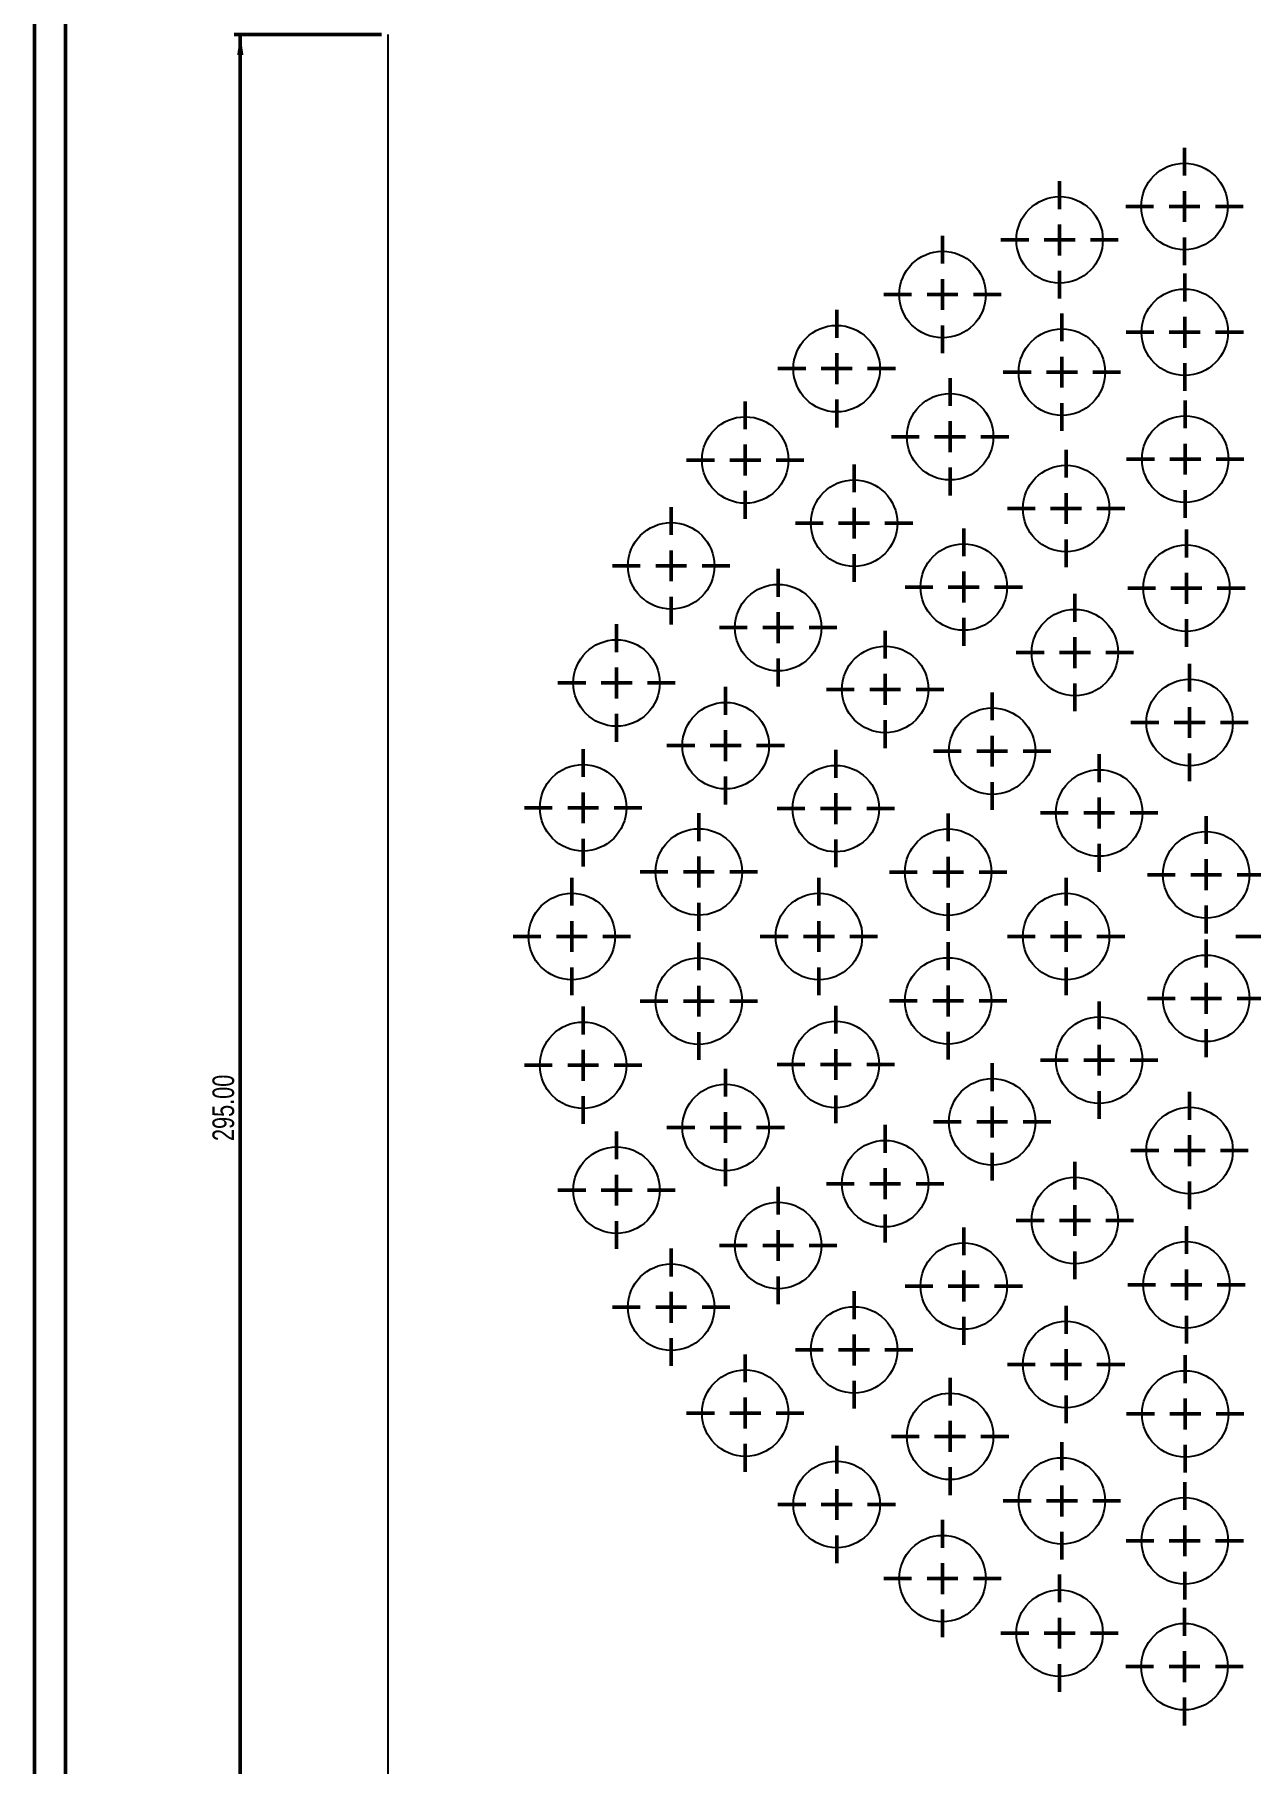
# Model space of a CAD drawing. Header units: millimetres. Extents: x 10 to 1179, y 5 to 836.
# Drawn here: x 10 to 206.8, y 159.4 to 439.2 of the extents above; entities that cross this region are included whole.
import ezdxf

# ---------------------------------------------------------------- set-up
doc = ezdxf.new("R2010")
doc.units = ezdxf.units.MM
doc.layers.add('SLD-0', color=179, linetype='Continuous', lineweight=50)
doc.styles.add('SLDTEXTSTYLE3', font='TXT', dxfattribs={"width": 0.75})
doc.dimstyles.new('SLDDIMSTYLE0', dxfattribs={"dimtxt": 3.5, "dimasz": 3.302, "dimexe": 0, "dimexo": 0.0625, "dimgap": 0.875, "dimtad": 1, "dimrnd": 1e-09, "dimzin": 4, "dimdsep": 46, "dimtxsty": 'SLDTEXTSTYLE3', "dimsah": 1, "dimcen": 0.09, "dimadec": 0, "dimazin": 1, "dimtfac": 1, "dimtofl": 0, "dimtmove": 0, "dimatfit": 3, "dimfxl": 0, "dimfrac": 2, "dimtolj": 1, "dimtzin": 12, "dimarcsym": 0})

# ---------------------------------------------------------------- blocks, each defined once
blk = doc.blocks.new('_D_1')
at = {"layer": 'SLD-0'}
for p, q in [((66.14, 439.23), (42.27, 439.23)), ((43.27, 439.23), (43.27, 144.23)), ((66.14, 144.23), (42.27, 144.23))]:
    blk.add_line(p, q, dxfattribs=at)
for points in [[(43.27, 439.23), (42.76, 435.92), (43.77, 435.92)], [(43.27, 144.23), (43.77, 147.53), (42.76, 147.53)]]:
    blk.add_solid(points, dxfattribs=at)
at = {"layer": 'SLD-0', "insert": (38.76, 260.13), "char_height": 3.5, "attachment_point": 1, "rotation": 90, "style": 'SLDTEXTSTYLE3'}
blk.add_mtext('295.00', dxfattribs=at)
blk = doc.blocks.new('SW_CENTERMARKSYMBOL_128')
at = {"layer": 'SLD-0', "color": 0}
for p, q in [((0, 5), (0, 12.5)), ((-5, 0), (-12.5, 0)), ((0, 0), (-2.5, 0)), ((0, 0), (0, 2.5)), ((0, 0), (0, -2.5)), ((0, 0), (2.5, 0)), ((5, 0), (12.5, 0)), ((0, -5), (0, -12.5))]:
    blk.add_line(p, q, dxfattribs=at)
blk = doc.blocks.new('SW_CENTERMARKSYMBOL_138')
at = {"layer": 'SLD-0', "color": 0}
for p, q in [((0, 5), (0, 9.5)), ((-5, 0), (-9.5, 0)), ((0, 0), (-2.5, 0)), ((0, 0), (0, 2.5)), ((0, 0), (0, -2.5)), ((0, 0), (2.5, 0)), ((5, 0), (9.5, 0)), ((0, -5), (0, -9.5))]:
    blk.add_line(p, q, dxfattribs=at)
blk = doc.blocks.new('SW_CENTERMARKSYMBOL_139')
at = {"layer": 'SLD-0', "color": 0}
for p, q in [((0, 5), (0, 9.5)), ((-5, 0), (-9.5, 0)), ((0, 0), (-2.5, 0)), ((0, 0), (0, 2.5)), ((0, 0), (0, -2.5)), ((0, 0), (2.5, 0)), ((5, 0), (9.5, 0)), ((0, -5), (0, -9.5))]:
    blk.add_line(p, q, dxfattribs=at)
blk = doc.blocks.new('SW_CENTERMARKSYMBOL_146')
at = {"layer": 'SLD-0', "color": 0}
for p, q in [((0, 5), (0, 9.5)), ((-5, 0), (-9.5, 0)), ((0, 0), (-2.5, 0)), ((0, 0), (0, 2.5)), ((0, 0), (0, -2.5)), ((0, 0), (2.5, 0)), ((5, 0), (9.5, 0)), ((0, -5), (0, -9.5))]:
    blk.add_line(p, q, dxfattribs=at)
blk = doc.blocks.new('SW_CENTERMARKSYMBOL_147')
at = {"layer": 'SLD-0', "color": 0}
for p, q in [((0, 5), (0, 9.5)), ((-5, 0), (-9.5, 0)), ((0, 0), (-2.5, 0)), ((0, 0), (0, 2.5)), ((0, 0), (0, -2.5)), ((0, 0), (2.5, 0)), ((5, 0), (9.5, 0)), ((0, -5), (0, -9.5))]:
    blk.add_line(p, q, dxfattribs=at)
blk = doc.blocks.new('SW_CENTERMARKSYMBOL_148')
at = {"layer": 'SLD-0', "color": 0}
for p, q in [((0, 5), (0, 9.5)), ((-5, 0), (-9.5, 0)), ((0, 0), (-2.5, 0)), ((0, 0), (0, 2.5)), ((0, 0), (0, -2.5)), ((0, 0), (2.5, 0)), ((5, 0), (9.5, 0)), ((0, -5), (0, -9.5))]:
    blk.add_line(p, q, dxfattribs=at)
blk = doc.blocks.new('SW_CENTERMARKSYMBOL_149')
at = {"layer": 'SLD-0', "color": 0}
for p, q in [((0, 5), (0, 9.5)), ((-5, 0), (-9.5, 0)), ((0, 0), (-2.5, 0)), ((0, 0), (0, 2.5)), ((0, 0), (0, -2.5)), ((0, 0), (2.5, 0)), ((5, 0), (9.5, 0)), ((0, -5), (0, -9.5))]:
    blk.add_line(p, q, dxfattribs=at)
blk = doc.blocks.new('SW_CENTERMARKSYMBOL_150')
at = {"layer": 'SLD-0', "color": 0}
for p, q in [((0, 5), (0, 9.5)), ((-5, 0), (-9.5, 0)), ((0, 0), (-2.5, 0)), ((0, 0), (0, 2.5)), ((0, 0), (0, -2.5)), ((0, 0), (2.5, 0)), ((5, 0), (9.5, 0)), ((0, -5), (0, -9.5))]:
    blk.add_line(p, q, dxfattribs=at)
blk = doc.blocks.new('SW_CENTERMARKSYMBOL_160')
at = {"layer": 'SLD-0', "color": 0}
for p, q in [((0, 5), (0, 9.5)), ((-5, 0), (-9.5, 0)), ((0, 0), (-2.5, 0)), ((0, 0), (0, 2.5)), ((0, 0), (0, -2.5)), ((0, 0), (2.5, 0)), ((5, 0), (9.5, 0)), ((0, -5), (0, -9.5))]:
    blk.add_line(p, q, dxfattribs=at)
blk = doc.blocks.new('SW_CENTERMARKSYMBOL_161')
at = {"layer": 'SLD-0', "color": 0}
for p, q in [((0, 5), (0, 9.5)), ((0, 0), (-2.5, 0)), ((0, 0), (0, 2.5)), ((0, 0), (0, -2.5)), ((0, 0), (2.5, 0)), ((5, 0), (9.5, 0)), ((-5, 0), (-9.5, 0)), ((0, -5), (0, -9.5))]:
    blk.add_line(p, q, dxfattribs=at)
blk = doc.blocks.new('SW_CENTERMARKSYMBOL_162')
at = {"layer": 'SLD-0', "color": 0}
for p, q in [((0, 5), (0, 9.5)), ((-5, 0), (-9.5, 0)), ((0, 0), (-2.5, 0)), ((0, 0), (0, 2.5)), ((0, 0), (0, -2.5)), ((0, 0), (2.5, 0)), ((5, 0), (9.5, 0)), ((0, -5), (0, -9.5))]:
    blk.add_line(p, q, dxfattribs=at)
blk = doc.blocks.new('SW_CENTERMARKSYMBOL_163')
at = {"layer": 'SLD-0', "color": 0}
for p, q in [((0, 5), (0, 9.5)), ((-5, 0), (-9.5, 0)), ((0, 0), (-2.5, 0)), ((0, 0), (0, 2.5)), ((0, 0), (0, -2.5)), ((0, 0), (2.5, 0)), ((5, 0), (9.5, 0)), ((0, -5), (0, -9.5))]:
    blk.add_line(p, q, dxfattribs=at)
blk = doc.blocks.new('SW_CENTERMARKSYMBOL_164')
at = {"layer": 'SLD-0', "color": 0}
for p, q in [((0, 5), (0, 9.5)), ((-5, 0), (-9.5, 0)), ((0, 0), (-2.5, 0)), ((0, 0), (0, 2.5)), ((0, 0), (0, -2.5)), ((0, 0), (2.5, 0)), ((5, 0), (9.5, 0)), ((0, -5), (0, -9.5))]:
    blk.add_line(p, q, dxfattribs=at)
blk = doc.blocks.new('SW_CENTERMARKSYMBOL_165')
at = {"layer": 'SLD-0', "color": 0}
for p, q in [((0, 5), (0, 9.5)), ((-5, 0), (-9.5, 0)), ((0, 0), (-2.5, 0)), ((0, 0), (0, 2.5)), ((0, 0), (0, -2.5)), ((0, 0), (2.5, 0)), ((5, 0), (9.5, 0)), ((0, -5), (0, -9.5))]:
    blk.add_line(p, q, dxfattribs=at)
blk = doc.blocks.new('SW_CENTERMARKSYMBOL_166')
at = {"layer": 'SLD-0', "color": 0}
for p, q in [((0, 5), (0, 9.5)), ((0, 0), (-2.5, 0)), ((0, 0), (0, 2.5)), ((0, 0), (0, -2.5)), ((0, 0), (2.5, 0)), ((5, 0), (9.5, 0)), ((-5, 0), (-9.5, 0)), ((0, -5), (0, -9.5))]:
    blk.add_line(p, q, dxfattribs=at)
blk = doc.blocks.new('SW_CENTERMARKSYMBOL_167')
at = {"layer": 'SLD-0', "color": 0}
for p, q in [((0, 5), (0, 9.5)), ((0, 0), (-2.5, 0)), ((0, 0), (0, 2.5)), ((0, 0), (0, -2.5)), ((0, 0), (2.5, 0)), ((5, 0), (9.5, 0)), ((-5, 0), (-9.5, 0)), ((0, -5), (0, -9.5))]:
    blk.add_line(p, q, dxfattribs=at)
blk = doc.blocks.new('SW_CENTERMARKSYMBOL_180')
at = {"layer": 'SLD-0', "color": 0}
for p, q in [((0, 5), (0, 9.5)), ((-5, 0), (-9.5, 0)), ((0, 0), (-2.5, 0)), ((0, 0), (0, 2.5)), ((0, 0), (0, -2.5)), ((0, 0), (2.5, 0)), ((5, 0), (9.5, 0)), ((0, -5), (0, -9.5))]:
    blk.add_line(p, q, dxfattribs=at)
blk = doc.blocks.new('SW_CENTERMARKSYMBOL_181')
at = {"layer": 'SLD-0', "color": 0}
for p, q in [((0, 5), (0, 9.5)), ((0, 0), (-2.5, 0)), ((0, 0), (0, 2.5)), ((0, 0), (0, -2.5)), ((0, 0), (2.5, 0)), ((5, 0), (9.5, 0)), ((-5, 0), (-9.5, 0)), ((0, -5), (0, -9.5))]:
    blk.add_line(p, q, dxfattribs=at)
blk = doc.blocks.new('SW_CENTERMARKSYMBOL_182')
at = {"layer": 'SLD-0', "color": 0}
for p, q in [((0, 5), (0, 9.5)), ((0, 0), (-2.5, 0)), ((0, 0), (0, 2.5)), ((0, 0), (0, -2.5)), ((0, 0), (2.5, 0)), ((5, 0), (9.5, 0)), ((-5, 0), (-9.5, 0)), ((0, -5), (0, -9.5))]:
    blk.add_line(p, q, dxfattribs=at)
blk = doc.blocks.new('SW_CENTERMARKSYMBOL_183')
at = {"layer": 'SLD-0', "color": 0}
for p, q in [((0, 5), (0, 9.5)), ((-5, 0), (-9.5, 0)), ((0, 0), (-2.5, 0)), ((0, 0), (0, 2.5)), ((0, 0), (0, -2.5)), ((0, 0), (2.5, 0)), ((5, 0), (9.5, 0)), ((0, -5), (0, -9.5))]:
    blk.add_line(p, q, dxfattribs=at)
blk = doc.blocks.new('SW_CENTERMARKSYMBOL_184')
at = {"layer": 'SLD-0', "color": 0}
for p, q in [((0, 5), (0, 9.5)), ((-5, 0), (-9.5, 0)), ((0, 0), (-2.5, 0)), ((0, 0), (0, 2.5)), ((0, 0), (0, -2.5)), ((0, 0), (2.5, 0)), ((5, 0), (9.5, 0)), ((0, -5), (0, -9.5))]:
    blk.add_line(p, q, dxfattribs=at)
blk = doc.blocks.new('SW_CENTERMARKSYMBOL_185')
at = {"layer": 'SLD-0', "color": 0}
for p, q in [((0, 5), (0, 9.5)), ((-5, 0), (-9.5, 0)), ((0, 0), (-2.5, 0)), ((0, 0), (0, 2.5)), ((0, 0), (0, -2.5)), ((0, 0), (2.5, 0)), ((5, 0), (9.5, 0)), ((0, -5), (0, -9.5))]:
    blk.add_line(p, q, dxfattribs=at)
blk = doc.blocks.new('SW_CENTERMARKSYMBOL_186')
at = {"layer": 'SLD-0', "color": 0}
for p, q in [((0, 5), (0, 9.5)), ((0, 0), (-2.5, 0)), ((0, 0), (0, 2.5)), ((0, 0), (0, -2.5)), ((0, 0), (2.5, 0)), ((5, 0), (9.5, 0)), ((-5, 0), (-9.5, 0)), ((0, -5), (0, -9.5))]:
    blk.add_line(p, q, dxfattribs=at)
blk = doc.blocks.new('SW_CENTERMARKSYMBOL_187')
at = {"layer": 'SLD-0', "color": 0}
for p, q in [((0, 5), (0, 9.5)), ((-5, 0), (-9.5, 0)), ((0, 0), (-2.5, 0)), ((0, 0), (0, 2.5)), ((0, 0), (0, -2.5)), ((0, 0), (2.5, 0)), ((5, 0), (9.5, 0)), ((0, -5), (0, -9.5))]:
    blk.add_line(p, q, dxfattribs=at)
blk = doc.blocks.new('SW_CENTERMARKSYMBOL_188')
at = {"layer": 'SLD-0', "color": 0}
for p, q in [((0, 5), (0, 9.5)), ((-5, 0), (-9.5, 0)), ((0, 0), (-2.5, 0)), ((0, 0), (0, 2.5)), ((0, 0), (0, -2.5)), ((0, 0), (2.5, 0)), ((5, 0), (9.5, 0)), ((0, -5), (0, -9.5))]:
    blk.add_line(p, q, dxfattribs=at)
blk = doc.blocks.new('SW_CENTERMARKSYMBOL_189')
at = {"layer": 'SLD-0', "color": 0}
for p, q in [((0, 5), (0, 9.5)), ((0, 0), (-2.5, 0)), ((0, 0), (0, 2.5)), ((0, 0), (0, -2.5)), ((0, 0), (2.5, 0)), ((5, 0), (9.5, 0)), ((-5, 0), (-9.5, 0)), ((0, -5), (0, -9.5))]:
    blk.add_line(p, q, dxfattribs=at)
blk = doc.blocks.new('SW_CENTERMARKSYMBOL_190')
at = {"layer": 'SLD-0', "color": 0}
for p, q in [((0, 5), (0, 9.5)), ((-5, 0), (-9.5, 0)), ((0, 0), (-2.5, 0)), ((0, 0), (0, 2.5)), ((0, 0), (0, -2.5)), ((0, 0), (2.5, 0)), ((5, 0), (9.5, 0)), ((0, -5), (0, -9.5))]:
    blk.add_line(p, q, dxfattribs=at)
blk = doc.blocks.new('SW_CENTERMARKSYMBOL_206')
at = {"layer": 'SLD-0', "color": 0}
for p, q in [((0, 5), (0, 9.5)), ((-5, 0), (-9.5, 0)), ((0, 0), (-2.5, 0)), ((0, 0), (0, 2.5)), ((0, 0), (0, -2.5)), ((0, 0), (2.5, 0)), ((5, 0), (9.5, 0)), ((0, -5), (0, -9.5))]:
    blk.add_line(p, q, dxfattribs=at)
blk = doc.blocks.new('SW_CENTERMARKSYMBOL_207')
at = {"layer": 'SLD-0', "color": 0}
for p, q in [((0, 5), (0, 9.5)), ((-5, 0), (-9.5, 0)), ((0, 0), (-2.5, 0)), ((0, 0), (0, 2.5)), ((0, 0), (0, -2.5)), ((0, 0), (2.5, 0)), ((5, 0), (9.5, 0)), ((0, -5), (0, -9.5))]:
    blk.add_line(p, q, dxfattribs=at)
blk = doc.blocks.new('SW_CENTERMARKSYMBOL_208')
at = {"layer": 'SLD-0', "color": 0}
for p, q in [((0, 5), (0, 9.5)), ((-5, 0), (-9.5, 0)), ((0, 0), (-2.5, 0)), ((0, 0), (0, 2.5)), ((0, 0), (0, -2.5)), ((0, 0), (2.5, 0)), ((5, 0), (9.5, 0)), ((0, -5), (0, -9.5))]:
    blk.add_line(p, q, dxfattribs=at)
blk = doc.blocks.new('SW_CENTERMARKSYMBOL_209')
at = {"layer": 'SLD-0', "color": 0}
for p, q in [((0, 5), (0, 9.5)), ((-5, 0), (-9.5, 0)), ((0, 0), (-2.5, 0)), ((0, 0), (0, 2.5)), ((0, 0), (0, -2.5)), ((0, 0), (2.5, 0)), ((5, 0), (9.5, 0)), ((0, -5), (0, -9.5))]:
    blk.add_line(p, q, dxfattribs=at)
blk = doc.blocks.new('SW_CENTERMARKSYMBOL_210')
at = {"layer": 'SLD-0', "color": 0}
for p, q in [((0, 5), (0, 9.5)), ((0, 0), (-2.5, 0)), ((0, 0), (0, 2.5)), ((0, 0), (0, -2.5)), ((0, 0), (2.5, 0)), ((5, 0), (9.5, 0)), ((-5, 0), (-9.5, 0)), ((0, -5), (0, -9.5))]:
    blk.add_line(p, q, dxfattribs=at)
blk = doc.blocks.new('SW_CENTERMARKSYMBOL_211')
at = {"layer": 'SLD-0', "color": 0}
for p, q in [((0, 5), (0, 9.5)), ((0, 0), (-2.5, 0)), ((0, 0), (0, 2.5)), ((0, 0), (0, -2.5)), ((0, 0), (2.5, 0)), ((5, 0), (9.5, 0)), ((-5, 0), (-9.5, 0)), ((0, -5), (0, -9.5))]:
    blk.add_line(p, q, dxfattribs=at)
blk = doc.blocks.new('SW_CENTERMARKSYMBOL_212')
at = {"layer": 'SLD-0', "color": 0}
for p, q in [((0, 5), (0, 9.5)), ((-5, 0), (-9.5, 0)), ((0, 0), (-2.5, 0)), ((0, 0), (0, 2.5)), ((0, 0), (0, -2.5)), ((0, 0), (2.5, 0)), ((5, 0), (9.5, 0)), ((0, -5), (0, -9.5))]:
    blk.add_line(p, q, dxfattribs=at)
blk = doc.blocks.new('SW_CENTERMARKSYMBOL_213')
at = {"layer": 'SLD-0', "color": 0}
for p, q in [((0, 5), (0, 9.5)), ((-5, 0), (-9.5, 0)), ((0, 0), (-2.5, 0)), ((0, 0), (0, 2.5)), ((0, 0), (0, -2.5)), ((0, 0), (2.5, 0)), ((5, 0), (9.5, 0)), ((0, -5), (0, -9.5))]:
    blk.add_line(p, q, dxfattribs=at)
blk = doc.blocks.new('SW_CENTERMARKSYMBOL_214')
at = {"layer": 'SLD-0', "color": 0}
for p, q in [((0, 5), (0, 9.5)), ((0, 0), (-2.5, 0)), ((0, 0), (0, 2.5)), ((0, 0), (0, -2.5)), ((0, 0), (2.5, 0)), ((5, 0), (9.5, 0)), ((-5, 0), (-9.5, 0)), ((0, -5), (0, -9.5))]:
    blk.add_line(p, q, dxfattribs=at)
blk = doc.blocks.new('SW_CENTERMARKSYMBOL_215')
at = {"layer": 'SLD-0', "color": 0}
for p, q in [((0, 5), (0, 9.5)), ((0, 0), (-2.5, 0)), ((0, 0), (0, 2.5)), ((0, 0), (0, -2.5)), ((0, 0), (2.5, 0)), ((5, 0), (9.5, 0)), ((-5, 0), (-9.5, 0)), ((0, -5), (0, -9.5))]:
    blk.add_line(p, q, dxfattribs=at)
blk = doc.blocks.new('SW_CENTERMARKSYMBOL_216')
at = {"layer": 'SLD-0', "color": 0}
for p, q in [((0, 5), (0, 9.5)), ((-5, 0), (-9.5, 0)), ((0, 0), (-2.5, 0)), ((0, 0), (0, 2.5)), ((0, 0), (0, -2.5)), ((0, 0), (2.5, 0)), ((5, 0), (9.5, 0)), ((0, -5), (0, -9.5))]:
    blk.add_line(p, q, dxfattribs=at)
blk = doc.blocks.new('SW_CENTERMARKSYMBOL_217')
at = {"layer": 'SLD-0', "color": 0}
for p, q in [((0, 5), (0, 9.5)), ((0, 0), (-2.5, 0)), ((0, 0), (0, 2.5)), ((0, 0), (0, -2.5)), ((0, 0), (2.5, 0)), ((5, 0), (9.5, 0)), ((-5, 0), (-9.5, 0)), ((0, -5), (0, -9.5))]:
    blk.add_line(p, q, dxfattribs=at)
blk = doc.blocks.new('SW_CENTERMARKSYMBOL_218')
at = {"layer": 'SLD-0', "color": 0}
for p, q in [((0, 5), (0, 9.5)), ((0, 0), (-2.5, 0)), ((0, 0), (0, 2.5)), ((0, 0), (0, -2.5)), ((0, 0), (2.5, 0)), ((5, 0), (9.5, 0)), ((-5, 0), (-9.5, 0)), ((0, -5), (0, -9.5))]:
    blk.add_line(p, q, dxfattribs=at)
blk = doc.blocks.new('SW_CENTERMARKSYMBOL_219')
at = {"layer": 'SLD-0', "color": 0}
for p, q in [((0, 5), (0, 9.5)), ((0, 0), (-2.5, 0)), ((0, 0), (0, 2.5)), ((0, 0), (0, -2.5)), ((0, 0), (2.5, 0)), ((5, 0), (9.5, 0)), ((-5, 0), (-9.5, 0)), ((0, -5), (0, -9.5))]:
    blk.add_line(p, q, dxfattribs=at)
blk = doc.blocks.new('SW_CENTERMARKSYMBOL_238')
at = {"layer": 'SLD-0', "color": 0}
for p, q in [((0, 5), (0, 9.5)), ((-5, 0), (-9.5, 0)), ((0, 0), (-2.5, 0)), ((0, 0), (0, 2.5)), ((0, 0), (0, -2.5)), ((0, 0), (2.5, 0)), ((5, 0), (9.5, 0)), ((0, -5), (0, -9.5))]:
    blk.add_line(p, q, dxfattribs=at)
blk = doc.blocks.new('SW_CENTERMARKSYMBOL_239')
at = {"layer": 'SLD-0', "color": 0}
for p, q in [((0, 5), (0, 9.5)), ((-5, 0), (-9.5, 0)), ((0, 0), (-2.5, 0)), ((0, 0), (0, 2.5)), ((0, 0), (0, -2.5)), ((0, 0), (2.5, 0)), ((5, 0), (9.5, 0)), ((0, -5), (0, -9.5))]:
    blk.add_line(p, q, dxfattribs=at)
blk = doc.blocks.new('SW_CENTERMARKSYMBOL_240')
at = {"layer": 'SLD-0', "color": 0}
for p, q in [((0, 5), (0, 9.5)), ((0, 0), (-2.5, 0)), ((0, 0), (0, 2.5)), ((0, 0), (0, -2.5)), ((0, 0), (2.5, 0)), ((5, 0), (9.5, 0)), ((-5, 0), (-9.5, 0)), ((0, -5), (0, -9.5))]:
    blk.add_line(p, q, dxfattribs=at)
blk = doc.blocks.new('SW_CENTERMARKSYMBOL_241')
at = {"layer": 'SLD-0', "color": 0}
for p, q in [((0, 5), (0, 9.5)), ((0, 0), (-2.5, 0)), ((0, 0), (0, 2.5)), ((0, 0), (0, -2.5)), ((0, 0), (2.5, 0)), ((5, 0), (9.5, 0)), ((-5, 0), (-9.5, 0)), ((0, -5), (0, -9.5))]:
    blk.add_line(p, q, dxfattribs=at)
blk = doc.blocks.new('SW_CENTERMARKSYMBOL_242')
at = {"layer": 'SLD-0', "color": 0}
for p, q in [((0, 5), (0, 9.5)), ((-5, 0), (-9.5, 0)), ((0, 0), (-2.5, 0)), ((0, 0), (0, 2.5)), ((0, 0), (0, -2.5)), ((0, 0), (2.5, 0)), ((5, 0), (9.5, 0)), ((0, -5), (0, -9.5))]:
    blk.add_line(p, q, dxfattribs=at)
blk = doc.blocks.new('SW_CENTERMARKSYMBOL_243')
at = {"layer": 'SLD-0', "color": 0}
for p, q in [((0, 5), (0, 9.5)), ((0, 0), (-2.5, 0)), ((0, 0), (0, 2.5)), ((0, 0), (0, -2.5)), ((0, 0), (2.5, 0)), ((5, 0), (9.5, 0)), ((-5, 0), (-9.5, 0)), ((0, -5), (0, -9.5))]:
    blk.add_line(p, q, dxfattribs=at)
blk = doc.blocks.new('SW_CENTERMARKSYMBOL_244')
at = {"layer": 'SLD-0', "color": 0}
for p, q in [((0, 5), (0, 9.5)), ((0, 0), (-2.5, 0)), ((0, 0), (0, 2.5)), ((0, 0), (0, -2.5)), ((0, 0), (2.5, 0)), ((5, 0), (9.5, 0)), ((-5, 0), (-9.5, 0)), ((0, -5), (0, -9.5))]:
    blk.add_line(p, q, dxfattribs=at)
blk = doc.blocks.new('SW_CENTERMARKSYMBOL_245')
at = {"layer": 'SLD-0', "color": 0}
for p, q in [((0, 5), (0, 9.5)), ((0, 0), (-2.5, 0)), ((0, 0), (0, 2.5)), ((0, 0), (0, -2.5)), ((0, 0), (2.5, 0)), ((5, 0), (9.5, 0)), ((-5, 0), (-9.5, 0)), ((0, -5), (0, -9.5))]:
    blk.add_line(p, q, dxfattribs=at)
blk = doc.blocks.new('SW_CENTERMARKSYMBOL_246')
at = {"layer": 'SLD-0', "color": 0}
for p, q in [((0, 5), (0, 9.5)), ((0, 0), (-2.5, 0)), ((0, 0), (0, 2.5)), ((0, 0), (0, -2.5)), ((0, 0), (2.5, 0)), ((5, 0), (9.5, 0)), ((-5, 0), (-9.5, 0)), ((0, -5), (0, -9.5))]:
    blk.add_line(p, q, dxfattribs=at)
blk = doc.blocks.new('SW_CENTERMARKSYMBOL_247')
at = {"layer": 'SLD-0', "color": 0}
for p, q in [((0, 5), (0, 9.5)), ((0, 0), (-2.5, 0)), ((0, 0), (0, 2.5)), ((0, 0), (0, -2.5)), ((0, 0), (2.5, 0)), ((5, 0), (9.5, 0)), ((-5, 0), (-9.5, 0)), ((0, -5), (0, -9.5))]:
    blk.add_line(p, q, dxfattribs=at)
blk = doc.blocks.new('SW_CENTERMARKSYMBOL_248')
at = {"layer": 'SLD-0', "color": 0}
for p, q in [((0, 5), (0, 9.5)), ((0, 0), (-2.5, 0)), ((0, 0), (0, 2.5)), ((0, 0), (0, -2.5)), ((0, 0), (2.5, 0)), ((5, 0), (9.5, 0)), ((-5, 0), (-9.5, 0)), ((0, -5), (0, -9.5))]:
    blk.add_line(p, q, dxfattribs=at)
blk = doc.blocks.new('SW_CENTERMARKSYMBOL_249')
at = {"layer": 'SLD-0', "color": 0}
for p, q in [((0, 5), (0, 9.5)), ((-5, 0), (-9.5, 0)), ((0, 0), (-2.5, 0)), ((0, 0), (0, 2.5)), ((0, 0), (0, -2.5)), ((0, 0), (2.5, 0)), ((5, 0), (9.5, 0)), ((0, -5), (0, -9.5))]:
    blk.add_line(p, q, dxfattribs=at)
blk = doc.blocks.new('SW_CENTERMARKSYMBOL_250')
at = {"layer": 'SLD-0', "color": 0}
for p, q in [((0, 5), (0, 9.5)), ((-5, 0), (-9.5, 0)), ((0, 0), (-2.5, 0)), ((0, 0), (0, 2.5)), ((0, 0), (0, -2.5)), ((0, 0), (2.5, 0)), ((5, 0), (9.5, 0)), ((0, -5), (0, -9.5))]:
    blk.add_line(p, q, dxfattribs=at)
blk = doc.blocks.new('SW_CENTERMARKSYMBOL_251')
at = {"layer": 'SLD-0', "color": 0}
for p, q in [((0, 5), (0, 9.5)), ((-5, 0), (-9.5, 0)), ((0, 0), (-2.5, 0)), ((0, 0), (0, 2.5)), ((0, 0), (0, -2.5)), ((0, 0), (2.5, 0)), ((5, 0), (9.5, 0)), ((0, -5), (0, -9.5))]:
    blk.add_line(p, q, dxfattribs=at)
blk = doc.blocks.new('SW_CENTERMARKSYMBOL_252')
at = {"layer": 'SLD-0', "color": 0}
for p, q in [((0, 5), (0, 9.5)), ((-5, 0), (-9.5, 0)), ((0, 0), (-2.5, 0)), ((0, 0), (0, 2.5)), ((0, 0), (0, -2.5)), ((0, 0), (2.5, 0)), ((5, 0), (9.5, 0)), ((0, -5), (0, -9.5))]:
    blk.add_line(p, q, dxfattribs=at)
blk = doc.blocks.new('SW_CENTERMARKSYMBOL_253')
at = {"layer": 'SLD-0', "color": 0}
for p, q in [((0, 5), (0, 9.5)), ((0, 0), (-2.5, 0)), ((0, 0), (0, 2.5)), ((0, 0), (0, -2.5)), ((0, 0), (2.5, 0)), ((5, 0), (9.5, 0)), ((-5, 0), (-9.5, 0)), ((0, -5), (0, -9.5))]:
    blk.add_line(p, q, dxfattribs=at)
blk = doc.blocks.new('SW_CENTERMARKSYMBOL_254')
at = {"layer": 'SLD-0', "color": 0}
for p, q in [((0, 5), (0, 9.5)), ((0, 0), (-2.5, 0)), ((0, 0), (0, 2.5)), ((0, 0), (0, -2.5)), ((0, 0), (2.5, 0)), ((5, 0), (9.5, 0)), ((-5, 0), (-9.5, 0)), ((0, -5), (0, -9.5))]:
    blk.add_line(p, q, dxfattribs=at)

msp = doc.modelspace()

# ---------------------------------------------------------------- linework, layer by layer
at = {"color": 7, "linetype": 'Continuous', "lineweight": 25}
msp.add_line((67.135, 439.227), (67.135, 144.227), dxfattribs=at)
for centre in [(196.098, 411.404), (175.893, 405.99), (156.935, 397.15), (196.144, 391.042), (139.801, 385.152), (176.262, 384.581), (158.157, 374.128), (125.01, 370.361), (196.23, 370.501), (176.935, 362.509), (142.621, 360.14), (113.012, 353.227), (160.367, 349.795), (196.414, 349.608), (130.333, 343.227), (178.368, 339.189), (104.172, 334.269), (147.653, 333.227), (196.935, 327.868), (121.83, 324.128), (164.974, 323.227), (98.758, 314.065), (139.661, 313.932), (182.294, 313.227), (117.483, 303.68), (157.847, 303.646), (199.615, 303.227), (96.935, 293.227), (136.935, 293.227), (176.935, 293.227), (117.483, 282.774), (157.847, 282.808), (199.615, 283.227), (182.294, 273.227), (98.758, 272.389), (139.661, 272.521), (121.83, 262.325), (164.974, 263.227), (196.935, 258.586), (104.172, 252.184), (147.653, 253.227), (178.368, 247.264), (130.333, 243.227), (160.367, 236.658), (196.414, 236.845), (113.012, 233.227), (142.621, 226.314), (176.935, 223.945), (125.01, 216.092), (196.23, 215.953), (158.157, 212.325), (139.801, 201.301), (176.262, 201.872), (196.144, 195.412), (156.935, 189.304), (175.893, 180.464), (196.098, 175.05)]:
    msp.add_circle(centre, 7, dxfattribs=at)
at = {"layer": 'SLD-0'}
for p, q in [((9.965, 5.035), (9.965, 836.035)), ((14.965, 10.035), (14.965, 831.035))]:
    msp.add_line(p, q, dxfattribs=at)

# ---------------------------------------------------------------- block references
for name, p in [('SW_CENTERMARKSYMBOL_254', (196.098, 411.404)), ('SW_CENTERMARKSYMBOL_253', (175.893, 405.99)), ('SW_CENTERMARKSYMBOL_252', (156.935, 397.15)), ('SW_CENTERMARKSYMBOL_219', (196.144, 391.042)), ('SW_CENTERMARKSYMBOL_251', (139.801, 385.152)), ('SW_CENTERMARKSYMBOL_218', (176.262, 384.581)), ('SW_CENTERMARKSYMBOL_217', (158.157, 374.128)), ('SW_CENTERMARKSYMBOL_250', (125.01, 370.361)), ('SW_CENTERMARKSYMBOL_190', (196.23, 370.501)), ('SW_CENTERMARKSYMBOL_216', (142.621, 360.14)), ('SW_CENTERMARKSYMBOL_189', (176.935, 362.509)), ('SW_CENTERMARKSYMBOL_249', (113.012, 353.227)), ('SW_CENTERMARKSYMBOL_188', (160.367, 349.795)), ('SW_CENTERMARKSYMBOL_167', (196.414, 349.608)), ('SW_CENTERMARKSYMBOL_215', (130.333, 343.227)), ('SW_CENTERMARKSYMBOL_166', (178.368, 339.189)), ('SW_CENTERMARKSYMBOL_248', (104.172, 334.269)), ('SW_CENTERMARKSYMBOL_187', (147.653, 333.227)), ('SW_CENTERMARKSYMBOL_150', (196.935, 327.868)), ('SW_CENTERMARKSYMBOL_214', (121.83, 324.128)), ('SW_CENTERMARKSYMBOL_165', (164.974, 323.227)), ('SW_CENTERMARKSYMBOL_247', (98.758, 314.065)), ('SW_CENTERMARKSYMBOL_186', (139.661, 313.932)), ('SW_CENTERMARKSYMBOL_149', (182.294, 313.227)), ('SW_CENTERMARKSYMBOL_213', (117.483, 303.68)), ('SW_CENTERMARKSYMBOL_164', (157.847, 303.646)), ('SW_CENTERMARKSYMBOL_139', (199.615, 303.227)), ('SW_CENTERMARKSYMBOL_128', (216.935, 293.227)), ('SW_CENTERMARKSYMBOL_246', (96.935, 293.227)), ('SW_CENTERMARKSYMBOL_185', (136.935, 293.227)), ('SW_CENTERMARKSYMBOL_148', (176.935, 293.227)), ('SW_CENTERMARKSYMBOL_212', (117.483, 282.774)), ('SW_CENTERMARKSYMBOL_163', (157.847, 282.808)), ('SW_CENTERMARKSYMBOL_138', (199.615, 283.227)), ('SW_CENTERMARKSYMBOL_147', (182.294, 273.227)), ('SW_CENTERMARKSYMBOL_245', (98.758, 272.389)), ('SW_CENTERMARKSYMBOL_184', (139.661, 272.521)), ('SW_CENTERMARKSYMBOL_211', (121.83, 262.325)), ('SW_CENTERMARKSYMBOL_162', (164.974, 263.227)), ('SW_CENTERMARKSYMBOL_146', (196.935, 258.586)), ('SW_CENTERMARKSYMBOL_244', (104.172, 252.184)), ('SW_CENTERMARKSYMBOL_183', (147.653, 253.227)), ('SW_CENTERMARKSYMBOL_161', (178.368, 247.264)), ('SW_CENTERMARKSYMBOL_210', (130.333, 243.227)), ('SW_CENTERMARKSYMBOL_160', (196.414, 236.845)), ('SW_CENTERMARKSYMBOL_182', (160.367, 236.658)), ('SW_CENTERMARKSYMBOL_243', (113.012, 233.227)), ('SW_CENTERMARKSYMBOL_209', (142.621, 226.314)), ('SW_CENTERMARKSYMBOL_181', (176.935, 223.945)), ('SW_CENTERMARKSYMBOL_242', (125.01, 216.092)), ('SW_CENTERMARKSYMBOL_180', (196.23, 215.953)), ('SW_CENTERMARKSYMBOL_208', (158.157, 212.325)), ('SW_CENTERMARKSYMBOL_241', (139.801, 201.301)), ('SW_CENTERMARKSYMBOL_207', (176.262, 201.872)), ('SW_CENTERMARKSYMBOL_206', (196.144, 195.412)), ('SW_CENTERMARKSYMBOL_240', (156.935, 189.304)), ('SW_CENTERMARKSYMBOL_239', (175.893, 180.464)), ('SW_CENTERMARKSYMBOL_238', (196.098, 175.05))]:
    msp.add_blockref(name, p, dxfattribs=at)

# ---------------------------------------------------------------- dimensions: what is measured, and where the dimension line sits
dim = msp.add_linear_dim(base=(43.267, 144.227), p1=(67.135, 439.227), p2=(67.135, 144.227), angle=90, dimstyle='SLDDIMSTYLE0', dxfattribs=at)
dim.commit()
dim.dimension.update_dxf_attribs({"geometry": '_D_1', "text_midpoint": (43.267, 267.243), "dimtype": 160})

doc.saveas('drawing.dxf')
